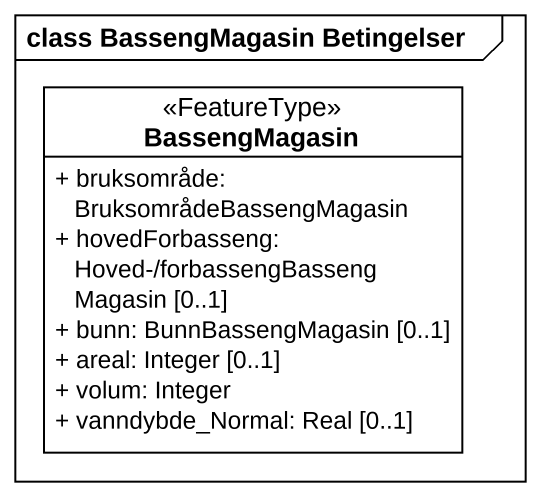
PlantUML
@startuml
mainframe class BassengMagasin Betingelser
hide circle
hide empty members
skinparam classAttributeIconSize 0
class BassengMagasin <<FeatureType>> {
  + bruksområde: BruksområdeBassengMagasin
  + hovedForbasseng: Hoved-/forbassengBassengMagasin [0..1]
  + bunn: BunnBassengMagasin [0..1]
  + areal: Integer [0..1]
  + volum: Integer
  + vanndybde_Normal: Real [0..1]
}
@enduml
